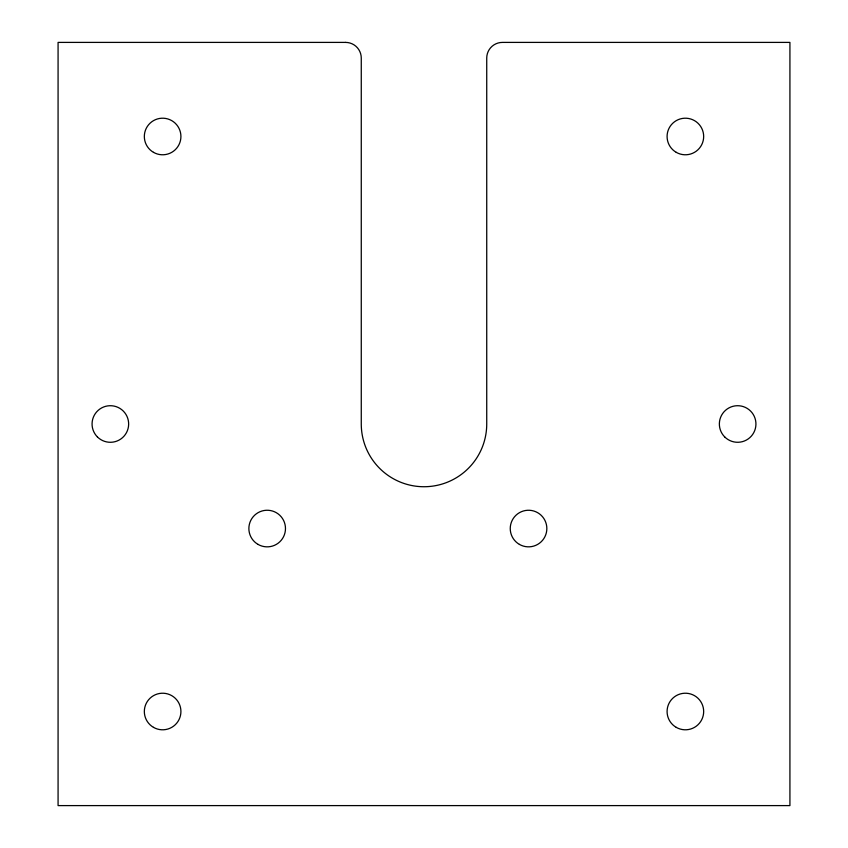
<?xml version="1.0" encoding="UTF-8"?>
<svg xmlns="http://www.w3.org/2000/svg" width="848" height="848" viewBox="0 0 848 848"><rect width="100%" height="100%" fill="white"/><g stroke="black" fill="none" stroke-linecap="round" stroke-linejoin="round"><path stroke-width="1.27" d="M345.592 42.4L58.077 42.4L58.077 805.6L789.923 805.6L789.923 42.4L502.408 42.4A15.677 15.677 0 0 0 486.731 58.077L486.731 424A62.731 62.731 0 0 1 424 486.731A62.731 62.731 0 0 1 361.269 424L361.269 58.077A15.677 15.677 0 0 0 345.592 42.4M153.477 152.333A18.296 18.296 0 0 0 180.921 136.496A18.296 18.296 0 0 0 153.477 120.649A18.296 18.296 0 0 0 153.477 152.333M676.227 152.333A18.296 18.296 0 0 0 703.67 136.496A18.296 18.296 0 0 0 676.227 120.649A18.296 18.296 0 0 0 676.227 152.333M724.711 436.932A18.296 18.296 0 0 0 755.314 428.738A18.296 18.296 0 0 0 732.905 406.33A18.296 18.296 0 0 0 724.711 436.932M676.227 727.351A18.296 18.296 0 0 0 703.67 711.504A18.296 18.296 0 0 0 676.227 695.667A18.296 18.296 0 0 0 676.227 727.351M153.477 727.351A18.296 18.296 0 0 0 180.921 711.504A18.296 18.296 0 0 0 153.477 695.667A18.296 18.296 0 0 0 153.477 727.351M97.414 436.932A18.296 18.296 0 0 0 128.027 428.738A18.296 18.296 0 0 0 105.618 406.33A18.296 18.296 0 0 0 97.414 436.932M258.025 544.395A18.296 18.296 0 0 0 285.479 528.548A18.296 18.296 0 0 0 258.025 512.701A18.296 18.296 0 0 0 258.025 544.395M519.4 544.395A18.296 18.296 0 0 0 546.843 528.548A18.296 18.296 0 0 0 519.4 512.701A18.296 18.296 0 0 0 519.4 544.395"/></g></svg>
